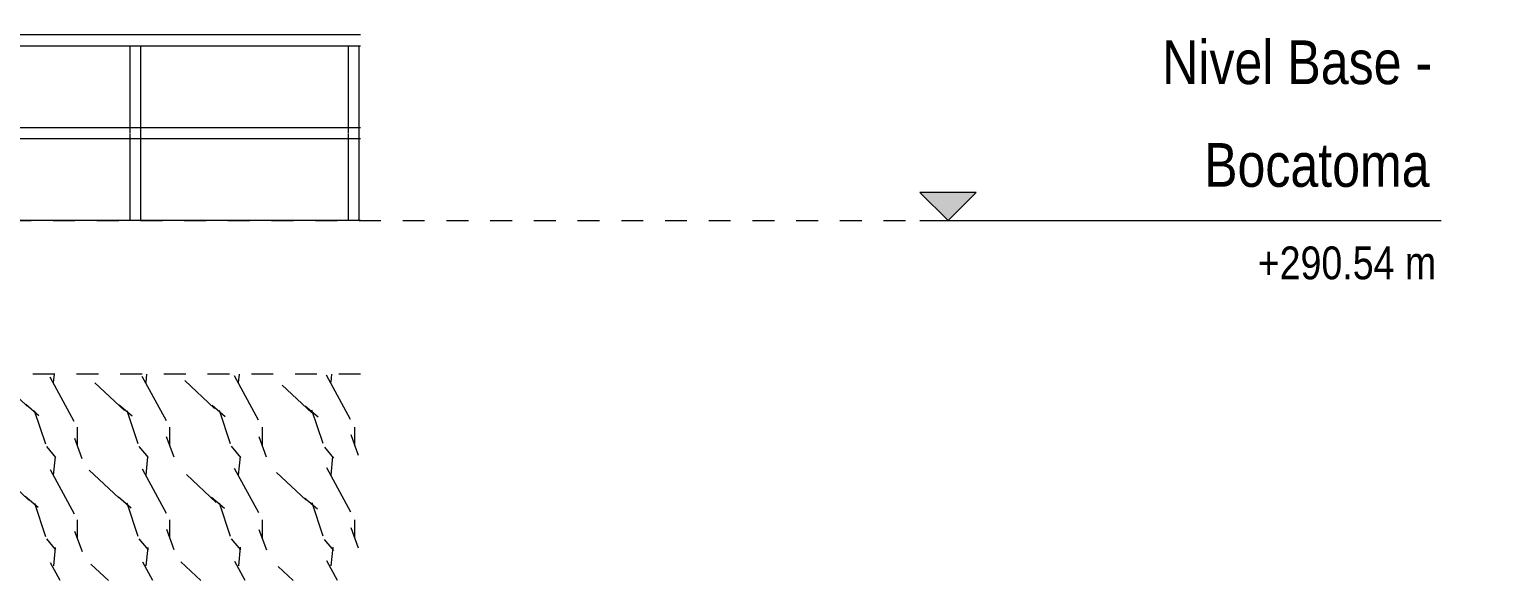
# Model space of a CAD drawing. Header units: metres. Extents: x 118 to 503, y -395 to 55.
# Drawn here: x 474.33 to 481.07, y 3.08 to 5.6 of the extents above; entities that cross this region are included whole.
import ezdxf

# ---------------------------------------------------------------- set-up
doc = ezdxf.new("R2010")
doc.units = ezdxf.units.M
doc.linetypes.add('Basculante', pattern=[0.00396875, 0.00238125, -0.0015875])
doc.linetypes.add('Centre', pattern=[0.03175, 0.00635, -0.004749999999999999, 0.0159, -0.004749999999999999])
for name, color, linetype, lineweight in [('A-FLOR-HRAL', 7, 'Continuous', 9), ('A-FLOR-LEVL', 7, 'Continuous', 9), ('A-WALL', 7, 'Continuous', 9), ('C-TOPO-PATT', 7, 'Continuous', 9)]:
    doc.layers.add(name, color=color, linetype=linetype, lineweight=lineweight)
doc.layers.add('C-TOPO', color=7, linetype='Continuous', lineweight=9, true_color=0x7f7f7f)
doc.styles.add('Saira Condensed', font='SairaCondensed-Regular.ttf', dxfattribs={"height": 0.1999999999999998})
doc.styles.add('Saira Condensed_1', font='SairaCondensed-Regular.ttf', dxfattribs={"height": 0.1499999999999999})

# ---------------------------------------------------------------- blocks, each defined once
blk = doc.blocks.new('Railing - 2_-1813605-Sección 06')
at = {"layer": 'A-FLOR-HRAL'}
for p, q in [((398.6215049134808, 5.521343297624695), (398.6431505963948, 5.521343297624695)), ((398.6431505963948, 4.72134329762469), (398.6431505963948, 5.52134329762469))]:
    blk.add_line(p, q, dxfattribs=at)
blk = doc.blocks.new('Railing - 2_-V97-Sección 06')
at = {"layer": 'A-FLOR-HRAL'}
for p, q in [((401.8439641219154, 5.52134329762469), (401.8439641219154, 5.123428860435203)), ((401.8439685278083, 5.521343297624695), (401.8694334568046, 5.521343297624695)), ((401.8694334568046, 5.521343297624695), (401.8939641219154, 5.521343297624695)), ((401.8939641219154, 4.72134329762469), (401.8939641219154, 5.52134329762469)), ((401.8439641219154, 5.119257734814179), (401.8439641219154, 4.72134329762469))]:
    blk.add_line(p, q, dxfattribs=at)
blk = doc.blocks.new('Railing - Railing-1805450-Sección 06')
at = {"layer": 'A-FLOR-HRAL'}
for p, q in [((401.9005949385536, 5.571343297624695), (398.6213701552343, 5.571343297624695)), ((398.6213701552343, 5.521343297624695), (401.9005949385536, 5.521343297624695)), ((401.9005949385536, 5.146343297624695), (398.6213701552343, 5.146343297624695)), ((398.6213701552343, 5.096343297624695), (401.9005949385536, 5.096343297624695))]:
    blk.add_line(p, q, dxfattribs=at)
for name, p in [('Railing - 2_-1813605-Sección 06', (0, 0)), ('Railing - 2_-V97-Sección 06', (-2.999471292840135, 0)), ('Railing - 2_-V97-Sección 06', (-1.999647528560206, 0)), ('Railing - 2_-V97-Sección 06', (-0.9998237642802761, 0)), ('Railing - 2_-V97-Sección 06', (0, 0))]:
    blk.add_blockref(name, p)
blk = doc.blocks.new('Level - Con_Triangulo-1145791-Sección 06')
at = {"layer": 'A-FLOR-LEVL', "true_color": 0xe2e2e2}
blk.add_hatch(color=254, dxfattribs=at).paths.add_polyline_path([(404.7165493794915, 4.849988516338902), (404.5879041607773, 4.721343297624694), (404.4592589420632, 4.849988516338902)])
at = {"layer": 'A-FLOR-LEVL', "color": 253, "true_color": 0xaaaaaa}
for p, q in [((404.7165493794915, 4.849988516338902), (404.4592589420632, 4.849988516338902)), ((404.4592589420632, 4.849988516338902), (404.5879041607773, 4.721343297624694)), ((404.5879041607773, 4.721343297624694), (404.7165493794915, 4.849988516338902)), ((404.4592589420632, 4.721343297624694), (406.8436877190874, 4.721343297624694))]:
    blk.add_line(p, q, dxfattribs=at)

msp = doc.modelspace()

# ---------------------------------------------------------------- hatches: boundary and pattern name
at = {"layer": 'C-TOPO-PATT', "true_color": 0xc0c0c0}
h = msp.add_hatch(dxfattribs=at)
h.set_pattern_fill('FP_912', color=9, style=0, pattern_type=2)
h.set_pattern_definition([(108.435, (470.175656528485, 4.959), (-0.4231672655939667, 0.8463231544922574), [0.16058, -1.178]), (139.399, (470.124656528485, 5.111000000000001), (-2.539225276489497, 2.116002553220775), [0.07802999999999997, -3.822999999999999]), (136.848, (470.488656528485, 5.162000000000001), (-6.347805067664466, 5.92454487087686), [0.1856099999999999, -9.094999999999997]), (109.983, (470.352656528485, 5.289), (-1.269368412067386, 3.385001574142252), [0.09906, -4.853999999999999]), (90, (470.318656528485, 4.959), (-0.42316, 0.42316), [0.08463, -0.33853]), (118.443, (470.318656528485, 5.044), (2.9621949396614, -5.501194905604089), [0.231, -11.319]), (84.28900000000002, (470.208656528485, 5.247000000000001), (-0.4232263139361359, -3.80878940600449), [0.08506, -4.168]), (129.806, (470.217656528485, 5.331), (1.69265314825589, -2.115783966311169), [0.0661, -3.239])])
h.paths.add_polyline_path([(467.7004921121158, 3.075077351326685), (475.8482514670387, 3.075077351326683), (475.8482514670387, 4.018753225343194), (467.7004921121158, 4.018753225343196)])

# ---------------------------------------------------------------- linework, layer by layer
at = {"layer": 'A-FLOR-LEVL', "color": 253, "linetype": 'Centre', "true_color": 0xaaaaaa}
msp.add_line((462.2410671608925, 4.721343297624696), (478.4069154705484, 4.721343297624697), dxfattribs=at)
at = {"layer": 'A-WALL'}
msp.add_line((475.8482514670387, 4.721343297624697), (472.1591725785432, 4.721343297624697), dxfattribs=at)
at = {"layer": 'C-TOPO', "color": 7, "linetype": 'Basculante'}
msp.add_line((475.8482514670386, 4.018753225343197), (467.7004921121157, 4.018753225343196), dxfattribs=at)

# ---------------------------------------------------------------- block references
at = {"layer": 'A-FLOR-HRAL'}
msp.add_blockref('Railing - Railing-1805450-Sección 06', (73.94765652848504, 0), dxfattribs=at)
at = {"layer": 'A-FLOR-LEVL', "color": 253, "true_color": 0xaaaaaa}
msp.add_blockref('Level - Con_Triangulo-1145791-Sección 06', (73.94765652848504, 0), dxfattribs=at)

# ---------------------------------------------------------------- texts
at = {"layer": 'A-FLOR-LEVL', "color": 9, "true_color": 0xb7b7b7, "attachment_point": 1, "bg_fill": 3, "box_fill_scale": 1.25, "bg_fill_color": 256, "bg_fill_true_color": 13158600, "bg_fill_transparency": 0}
for s, insert, char_height, width, style in [('Nivel Base -', (479.5154944020064, 5.54571910995553), 0.1999999999999998, 1.507172499999998, 'Saira Condensed'), ('+290.54 m', (479.9524944020064, 4.603060483762971), 0.1499999999999999, 0.9780587499999991, 'Saira Condensed_1')]:
    msp.add_mtext(s, dxfattribs=dict(at, insert=insert, char_height=char_height, width=width, style=style))

# ---------------------------------------------------------------- next in the draw order: texts
at = {"layer": 'A-FLOR-LEVL', "color": 9, "true_color": 0xb7b7b7, "insert": (479.7073173186731, 5.076083693288863), "char_height": 0.1999999999999998, "width": 1.274683124999999, "attachment_point": 1, "style": 'Saira Condensed', "bg_fill": 3, "box_fill_scale": 1.25, "bg_fill_color": 256, "bg_fill_true_color": 13158600, "bg_fill_transparency": 0}
msp.add_mtext('Bocatoma', dxfattribs=at)

doc.saveas('drawing.dxf')
